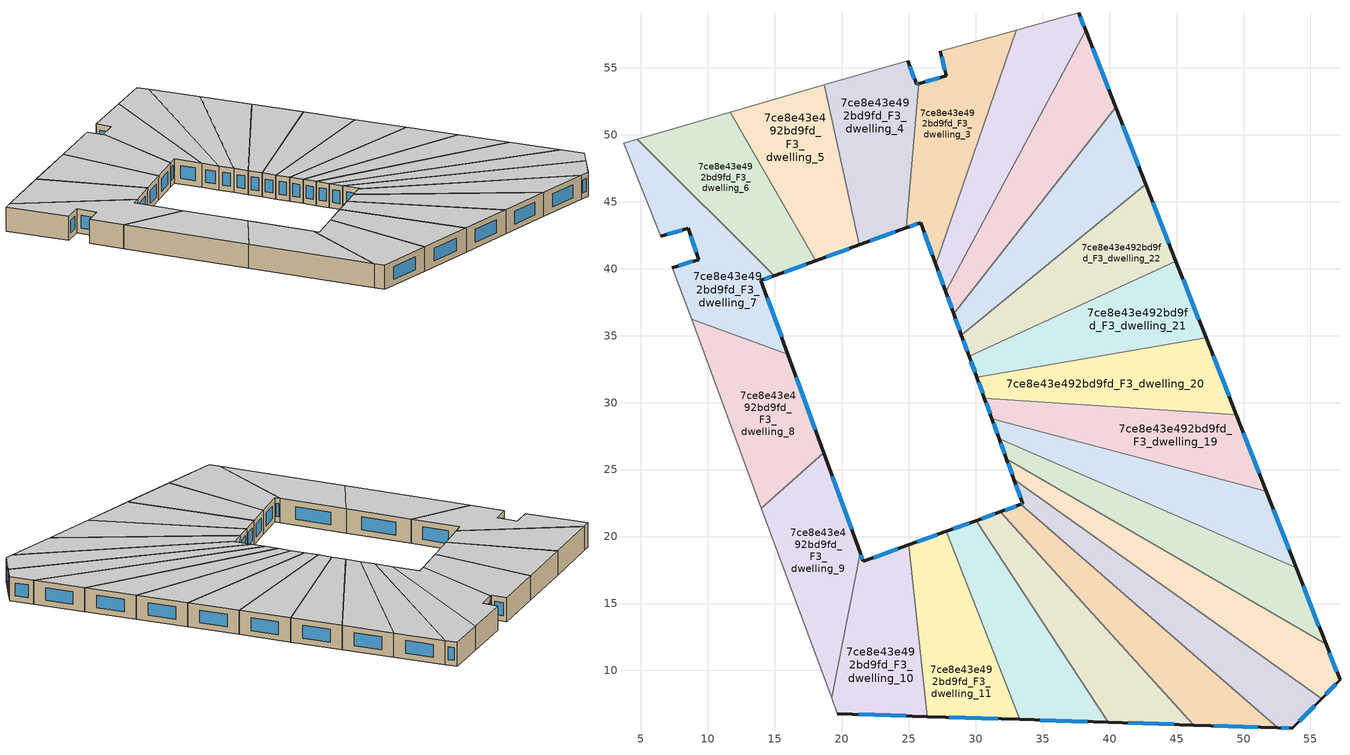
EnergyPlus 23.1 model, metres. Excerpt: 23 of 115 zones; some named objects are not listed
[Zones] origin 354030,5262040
7ce8e43e492bd9fd_F3_dwelling_0
 floor to 7ce8e43e492bd9fd_F2_dwelling_0 (EU_floor_Construction): 40.46,52.05 42.71,46.31 28.94,35.04 28.35,36.65 z9
 wall outside (EU_wall_Construction): 28.35,36.65 28.94,35.04 / 42.71,46.31 40.46,52.05 z9:12
 wall to 7ce8e43e492bd9fd_F3_dwelling_1 (EU_wall_Construction): 40.46,52.05 28.35,36.65 z9:12
 wall to 7ce8e43e492bd9fd_F3_dwelling_22 (EU_wall_Construction): 28.94,35.04 42.71,46.31 z9:12
 window (EU_Window_Construction): 28.49,36.27 28.8,35.42 / 42.18,47.66 40.99,50.7 z9.7:11.3
 ceiling to 7ce8e43e492bd9fd_F4_dwelling_0 (EU_floor_Construction): 42.71,46.31 40.46,52.05 28.35,36.65 28.94,35.04 z12
7ce8e43e492bd9fd_F3_dwelling_1
 floor to 7ce8e43e492bd9fd_F2_dwelling_1 (EU_floor_Construction): 38.21,57.8 40.46,52.05 28.35,36.65 27.76,38.29 z9
 wall outside (EU_wall_Construction): 27.76,38.29 28.35,36.65 / 40.46,52.05 38.21,57.8 z9:12
 wall to 7ce8e43e492bd9fd_F3_dwelling_2 (EU_wall_Construction): 38.21,57.8 27.76,38.29 z9:12
 window (EU_Window_Construction): 27.9,37.9 28.22,37.03 / 39.93,53.4 38.74,56.45 z9.7:11.3
 ceiling to 7ce8e43e492bd9fd_F4_dwelling_1 (EU_floor_Construction): 28.35,36.65 40.46,52.05 38.21,57.8 27.76,38.29 z12
7ce8e43e492bd9fd_F3_dwelling_10
 floor to 7ce8e43e492bd9fd_F2_dwelling_10 (EU_floor_Construction): 24.99,19.37 26.4,6.56 19.68,6.78 19.24,7.95 21.38,18.77 21.6,18.15 z9
 wall outside (EU_wall_Construction): 24.99,19.37 21.6,18.15 21.38,18.77 / 19.68,6.78 26.4,6.56 z9:12
 wall adiabatic (EU_wall_Construction): 19.24,7.95 19.68,6.78 z9:12
 wall to 7ce8e43e492bd9fd_F3_dwelling_9 (EU_wall_Construction): 21.38,18.77 19.24,7.95 z9:12
 wall to 7ce8e43e492bd9fd_F3_dwelling_11 (EU_wall_Construction): 26.4,6.56 24.99,19.37 z9:12
 window (EU_Window_Construction): 21.55,18.29 21.43,18.63 / 24.2,19.08 22.4,18.43 / 21.25,6.72 24.82,6.61 z9.7:11.3
 ceiling to 7ce8e43e492bd9fd_F4_dwelling_10 (EU_floor_Construction): 26.4,6.56 24.99,19.37 21.6,18.15 21.38,18.77 19.24,7.95 19.68,6.78 z12
7ce8e43e492bd9fd_F3_dwelling_11
 floor to 7ce8e43e492bd9fd_F2_dwelling_11 (EU_floor_Construction): 27.8,20.39 33.28,6.34 26.4,6.56 24.99,19.37 z9
 wall outside (EU_wall_Construction): 27.8,20.39 24.99,19.37 / 26.4,6.56 33.28,6.34 z9:12
 wall to 7ce8e43e492bd9fd_F3_dwelling_12 (EU_wall_Construction): 33.28,6.34 27.8,20.39 z9:12
 window (EU_Window_Construction): 27.14,20.15 25.65,19.61 / 28.01,6.51 31.67,6.39 z9.7:11.3
 ceiling to 7ce8e43e492bd9fd_F4_dwelling_11 (EU_floor_Construction): 33.28,6.34 27.8,20.39 24.99,19.37 26.4,6.56 z12
7ce8e43e492bd9fd_F3_dwelling_12
 floor to 7ce8e43e492bd9fd_F2_dwelling_12 (EU_floor_Construction): 30.03,21.19 39.88,6.13 33.28,6.34 27.8,20.39 z9
 wall outside (EU_wall_Construction): 30.03,21.19 27.8,20.39 / 33.28,6.34 39.89,6.13 z9:12
 wall to 7ce8e43e492bd9fd_F3_dwelling_13 (EU_wall_Construction): 39.88,6.13 30.03,21.19 z9:12
 window (EU_Window_Construction): 29.51,21 28.33,20.58 / 34.83,6.29 38.33,6.18 z9.7:11.3
 ceiling to 7ce8e43e492bd9fd_F4_dwelling_12 (EU_floor_Construction): 39.88,6.13 30.03,21.19 27.8,20.39 33.28,6.34 z12
7ce8e43e492bd9fd_F3_dwelling_13
 floor to 7ce8e43e492bd9fd_F2_dwelling_13 (EU_floor_Construction): 31.85,21.85 46.29,5.93 39.88,6.13 30.03,21.19 z9
 wall outside (EU_wall_Construction): 31.85,21.85 30.03,21.19 / 39.89,6.13 46.29,5.93 z9:12
 wall to 7ce8e43e492bd9fd_F3_dwelling_14 (EU_wall_Construction): 46.29,5.93 31.85,21.85 z9:12
 window (EU_Window_Construction): 31.42,21.7 30.46,21.35 / 41.39,6.08 44.78,5.98 z9.7:11.3
 ceiling to 7ce8e43e492bd9fd_F4_dwelling_13 (EU_floor_Construction): 46.29,5.93 31.85,21.85 30.03,21.19 39.88,6.13 z12
7ce8e43e492bd9fd_F3_dwelling_14
 floor to 7ce8e43e492bd9fd_F2_dwelling_14 (EU_floor_Construction): 52.55,5.73 46.29,5.93 31.85,21.85 33.38,22.4 z9
 wall outside (EU_wall_Construction): 33.38,22.4 31.85,21.85 / 46.29,5.93 52.55,5.73 z9:12
 wall to 7ce8e43e492bd9fd_F3_dwelling_15 (EU_wall_Construction): 52.55,5.73 33.38,22.4 z9:12
 window (EU_Window_Construction): 33.02,22.27 32.21,21.98 / 47.76,5.88 51.08,5.78 z9.7:11.3
 ceiling to 7ce8e43e492bd9fd_F4_dwelling_14 (EU_floor_Construction): 52.55,5.73 33.38,22.4 31.85,21.85 46.29,5.93 z12
7ce8e43e492bd9fd_F3_dwelling_15
 floor to 7ce8e43e492bd9fd_F2_dwelling_15 (EU_floor_Construction): 55.82,7.9 53.65,5.69 52.55,5.73 33.38,22.4 33.52,22.45 32.85,24.29 z9
 wall outside (EU_wall_Construction): 32.85,24.29 33.52,22.45 33.38,22.4 / 52.55,5.73 53.65,5.69 55.82,7.9 z9:12
 wall to 7ce8e43e492bd9fd_F3_dwelling_16 (EU_wall_Construction): 55.82,7.9 32.85,24.29 z9:12
 window (EU_Window_Construction): 33.49,22.44 33.42,22.41 / 33.01,23.86 33.36,22.88 / 54.16,6.21 55.31,7.38 / 52.81,5.72 53.39,5.7 z9.7:11.3
 ceiling to 7ce8e43e492bd9fd_F4_dwelling_15 (EU_floor_Construction): 53.65,5.69 55.82,7.9 32.85,24.29 33.52,22.45 33.38,22.4 52.55,5.73 z12
7ce8e43e492bd9fd_F3_dwelling_16
 floor to 7ce8e43e492bd9fd_F2_dwelling_16 (EU_floor_Construction): 56.16,11.97 57.2,9.3 55.82,7.9 32.85,24.29 32.29,25.82 z9
 wall outside (EU_wall_Construction): 32.29,25.82 32.85,24.29 / 55.82,7.9 57.2,9.3 56.16,11.97 z9:12
 wall to 7ce8e43e492bd9fd_F3_dwelling_17 (EU_wall_Construction): 56.16,11.97 32.29,25.82 z9:12
 window (EU_Window_Construction): 32.43,25.46 32.72,24.65 / 56.96,9.92 56.4,11.34 / 56.15,8.23 56.88,8.97 z9.7:11.3
 ceiling to 7ce8e43e492bd9fd_F4_dwelling_16 (EU_floor_Construction): 55.82,7.9 57.2,9.3 56.16,11.97 32.29,25.82 32.85,24.29 z12
7ce8e43e492bd9fd_F3_dwelling_17
 floor to 7ce8e43e492bd9fd_F2_dwelling_17 (EU_floor_Construction): 53.92,17.67 56.16,11.97 32.29,25.82 31.75,27.31 z9
 wall outside (EU_wall_Construction): 31.75,27.31 32.29,25.82 / 56.16,11.97 53.92,17.67 z9:12
 wall to 7ce8e43e492bd9fd_F3_dwelling_18 (EU_wall_Construction): 53.92,17.67 31.75,27.31 z9:12
 window (EU_Window_Construction): 31.88,26.96 32.17,26.17 / 55.63,13.31 54.45,16.33 z9.7:11.3
 ceiling to 7ce8e43e492bd9fd_F4_dwelling_17 (EU_floor_Construction): 56.16,11.97 53.92,17.67 31.75,27.31 32.29,25.82 z12
7ce8e43e492bd9fd_F3_dwelling_18
 floor to 7ce8e43e492bd9fd_F2_dwelling_18 (EU_floor_Construction): 51.68,23.39 53.92,17.67 31.75,27.31 31.21,28.81 z9
 wall outside (EU_wall_Construction): 31.21,28.81 31.75,27.31 / 53.92,17.67 51.68,23.39 z9:12
 wall to 7ce8e43e492bd9fd_F3_dwelling_19 (EU_wall_Construction): 51.68,23.39 31.21,28.81 z9:12
 window (EU_Window_Construction): 31.33,28.46 31.63,27.66 / 53.4,19.02 52.21,22.05 z9.7:11.3
 ceiling to 7ce8e43e492bd9fd_F4_dwelling_18 (EU_floor_Construction): 53.92,17.67 51.68,23.39 31.21,28.81 31.75,27.31 z12
7ce8e43e492bd9fd_F3_dwelling_19
 floor to 7ce8e43e492bd9fd_F2_dwelling_19 (EU_floor_Construction): 49.44,29.11 51.68,23.39 31.21,28.81 30.65,30.34 z9
 wall outside (EU_wall_Construction): 30.65,30.34 31.21,28.81 / 51.68,23.39 49.44,29.11 z9:12
 wall to 7ce8e43e492bd9fd_F3_dwelling_20 (EU_wall_Construction): 49.44,29.11 30.65,30.34 z9:12
 window (EU_Window_Construction): 30.78,29.98 31.08,29.17 / 51.16,24.73 49.97,27.77 z9.7:11.3
 ceiling to 7ce8e43e492bd9fd_F4_dwelling_19 (EU_floor_Construction): 51.68,23.39 49.44,29.11 30.65,30.34 31.21,28.81 z12
7ce8e43e492bd9fd_F3_dwelling_2
 floor to 7ce8e43e492bd9fd_F2_dwelling_2 (EU_floor_Construction): 37.7,59.1 38.21,57.8 27.76,38.29 27.02,40.32 33.03,57.81 z9
 wall outside (EU_wall_Construction): 27.02,40.32 27.76,38.29 / 38.21,57.8 37.7,59.1 z9:12
 wall adiabatic (EU_wall_Construction): 37.7,59.1 33.03,57.81 z9:12
 wall to 7ce8e43e492bd9fd_F3_dwelling_3 (EU_wall_Construction): 33.03,57.81 27.02,40.32 z9:12
 window (EU_Window_Construction): 27.19,39.84 27.59,38.76 / 38.09,58.11 37.82,58.79 z9.7:11.3
 ceiling to 7ce8e43e492bd9fd_F4_dwelling_2 (EU_floor_Construction): 27.76,38.29 38.21,57.8 37.7,59.1 33.03,57.81 27.02,40.32 z12
7ce8e43e492bd9fd_F3_dwelling_20
 floor to 7ce8e43e492bd9fd_F2_dwelling_20 (EU_floor_Construction): 47.2,34.84 49.44,29.11 30.65,30.34 30.09,31.88 z9
 wall outside (EU_wall_Construction): 30.09,31.88 30.65,30.34 / 49.44,29.11 47.2,34.84 z9:12
 wall to 7ce8e43e492bd9fd_F3_dwelling_21 (EU_wall_Construction): 47.2,34.84 30.09,31.88 z9:12
 window (EU_Window_Construction): 30.22,31.52 30.52,30.7 / 48.92,30.46 47.73,33.49 z9.7:11.3
 ceiling to 7ce8e43e492bd9fd_F4_dwelling_20 (EU_floor_Construction): 49.44,29.11 47.2,34.84 30.09,31.88 30.65,30.34 z12
7ce8e43e492bd9fd_F3_dwelling_21
 floor to 7ce8e43e492bd9fd_F2_dwelling_21 (EU_floor_Construction): 44.96,40.57 47.2,34.84 30.09,31.88 29.52,33.45 z9
 wall outside (EU_wall_Construction): 29.52,33.45 30.09,31.88 / 47.2,34.84 44.96,40.57 z9:12
 wall to 7ce8e43e492bd9fd_F3_dwelling_22 (EU_wall_Construction): 44.96,40.57 29.52,33.45 z9:12
 window (EU_Window_Construction): 29.65,33.08 29.96,32.25 / 46.67,36.18 45.48,39.22 z9.7:11.3
 ceiling to 7ce8e43e492bd9fd_F4_dwelling_21 (EU_floor_Construction): 47.2,34.84 44.96,40.57 29.52,33.45 30.09,31.88 z12
7ce8e43e492bd9fd_F3_dwelling_22
 floor to 7ce8e43e492bd9fd_F2_dwelling_22 (EU_floor_Construction): 42.71,46.31 44.96,40.57 29.52,33.45 28.94,35.04 z9
 wall outside (EU_wall_Construction): 28.94,35.04 29.52,33.45 / 44.96,40.57 42.71,46.31 z9:12
 window (EU_Window_Construction): 29.08,34.66 29.38,33.82 / 44.43,41.92 43.24,44.96 z9.7:11.3
 ceiling to 7ce8e43e492bd9fd_F4_dwelling_22 (EU_floor_Construction): 44.96,40.57 42.71,46.31 28.94,35.04 29.52,33.45 z12
7ce8e43e492bd9fd_F3_dwelling_3
 floor to 7ce8e43e492bd9fd_F2_dwelling_3 (EU_floor_Construction): 33.03,57.81 27.02,40.32 25.89,43.43 24.82,43.04 25.76,53.81 27.81,54.4 27.35,56.25 z9
 wall outside (EU_wall_Construction): 24.82,43.04 25.89,43.43 27.02,40.32 / 27.35,56.25 27.81,54.4 25.76,53.81 z9:12
 wall adiabatic (EU_wall_Construction): 33.03,57.81 27.35,56.25 z9:12
 wall to 7ce8e43e492bd9fd_F3_dwelling_4 (EU_wall_Construction): 25.76,53.81 24.82,43.04 z9:12
 window (EU_Window_Construction): 26.15,42.7 26.76,41.05 / 25.07,43.13 25.64,43.34 / 27.33,54.26 26.24,53.95 / 27.46,55.81 27.7,54.83 z9.7:11.3
 ceiling to 7ce8e43e492bd9fd_F4_dwelling_3 (EU_floor_Construction): 27.02,40.32 33.03,57.81 27.35,56.25 27.81,54.4 25.76,53.81 24.82,43.04 25.89,43.43 z12
7ce8e43e492bd9fd_F3_dwelling_4
 floor to 7ce8e43e492bd9fd_F2_dwelling_4 (EU_floor_Construction): 24.92,55.54 25.59,53.76 25.76,53.81 24.82,43.04 21.33,41.78 18.7,53.73 z9
 wall outside (EU_wall_Construction): 25.76,53.81 25.59,53.76 24.92,55.54 / 21.33,41.78 24.82,43.04 z9:12
 wall adiabatic (EU_wall_Construction): 24.92,55.54 18.7,53.73 z9:12
 wall to 7ce8e43e492bd9fd_F3_dwelling_5 (EU_wall_Construction): 18.7,53.73 21.33,41.78 z9:12
 window (EU_Window_Construction): 25.72,53.8 25.63,53.78 / 22.15,42.07 24,42.74 / 25.43,54.18 25.08,55.12 z9.7:11.3
 ceiling to 7ce8e43e492bd9fd_F4_dwelling_4 (EU_floor_Construction): 24.82,43.04 25.76,53.81 25.59,53.76 24.92,55.54 18.7,53.73 21.33,41.78 z12
7ce8e43e492bd9fd_F3_dwelling_5
 floor to 7ce8e43e492bd9fd_F2_dwelling_5 (EU_floor_Construction): 18.7,53.73 21.33,41.78 18.07,40.6 11.67,51.69 z9
 wall outside (EU_wall_Construction): 18.07,40.6 21.33,41.78 z9:12
 wall adiabatic (EU_wall_Construction): 18.7,53.73 11.67,51.69 z9:12
 wall to 7ce8e43e492bd9fd_F3_dwelling_6 (EU_wall_Construction): 11.67,51.69 18.07,40.6 z9:12
 window (EU_Window_Construction): 18.84,40.88 20.56,41.5 z9.7:11.3
 ceiling to 7ce8e43e492bd9fd_F4_dwelling_5 (EU_floor_Construction): 21.33,41.78 18.7,53.73 11.67,51.69 18.07,40.6 z12
7ce8e43e492bd9fd_F3_dwelling_6
 floor to 7ce8e43e492bd9fd_F2_dwelling_6 (EU_floor_Construction): 11.67,51.69 18.07,40.6 14.98,39.48 4.72,49.67 z9
 wall outside (EU_wall_Construction): 14.98,39.48 18.07,40.6 z9:12
 wall adiabatic (EU_wall_Construction): 11.67,51.69 4.72,49.67 z9:12
 wall to 7ce8e43e492bd9fd_F3_dwelling_7 (EU_wall_Construction): 4.72,49.67 14.98,39.48 z9:12
 window (EU_Window_Construction): 15.71,39.75 17.35,40.34 z9.7:11.3
 ceiling to 7ce8e43e492bd9fd_F4_dwelling_6 (EU_floor_Construction): 18.07,40.6 11.67,51.69 4.72,49.67 14.98,39.48 z12
7ce8e43e492bd9fd_F3_dwelling_7
 floor to 7ce8e43e492bd9fd_F2_dwelling_7 (EU_floor_Construction): 8.56,43.01 6.5,42.43 3.71,49.37 4.72,49.67 14.98,39.48 13.97,39.12 15.98,33.61 8.79,36.21 7.36,40.08 9.31,40.68 z9
 wall outside (EU_wall_Construction): 15.98,33.61 13.97,39.12 14.98,39.48 / 6.5,42.43 8.56,43.01 9.31,40.68 7.36,40.08 z9:12
 wall adiabatic (EU_wall_Construction): 4.72,49.67 3.71,49.37 6.5,42.43 / 7.36,40.08 8.79,36.21 z9:12
 wall to 7ce8e43e492bd9fd_F3_dwelling_8 (EU_wall_Construction): 8.79,36.21 15.98,33.61 z9:12
 window (EU_Window_Construction): 14.21,39.21 14.74,39.4 / 15.51,34.9 14.44,37.82 / 8.85,40.54 7.82,40.22 / 8.74,42.47 9.13,41.23 / 6.98,42.57 8.08,42.88 z9.7:11.3
 ceiling to 7ce8e43e492bd9fd_F4_dwelling_7 (EU_floor_Construction): 15.98,33.61 13.97,39.12 14.98,39.48 4.72,49.67 3.71,49.37 6.5,42.43 8.56,43.01 9.31,40.68 7.36,40.08 8.79,36.21 z12
7ce8e43e492bd9fd_F3_dwelling_8
 floor to 7ce8e43e492bd9fd_F2_dwelling_8 (EU_floor_Construction): 15.98,33.61 18.65,26.25 14,22.12 8.79,36.21 z9
 wall outside (EU_wall_Construction): 18.65,26.25 15.98,33.61 z9:12
 wall adiabatic (EU_wall_Construction): 8.79,36.21 14.01,22.12 z9:12
 wall to 7ce8e43e492bd9fd_F3_dwelling_9 (EU_wall_Construction): 14,22.11 18.65,26.25 z9:12
 window (EU_Window_Construction): 18.03,27.98 16.61,31.88 z9.7:11.3
 ceiling to 7ce8e43e492bd9fd_F4_dwelling_8 (EU_floor_Construction): 18.65,26.25 15.98,33.61 8.79,36.21 14,22.12 z12
7ce8e43e492bd9fd_F3_dwelling_9
 floor to 7ce8e43e492bd9fd_F2_dwelling_9 (EU_floor_Construction): 18.65,26.25 21.38,18.77 19.24,7.95 14,22.12 z9
 wall outside (EU_wall_Construction): 21.38,18.77 18.65,26.25 z9:12
 wall adiabatic (EU_wall_Construction): 14.01,22.12 19.24,7.95 z9:12
 window (EU_Window_Construction): 20.74,20.53 19.29,24.5 z9.7:11.3
 ceiling to 7ce8e43e492bd9fd_F4_dwelling_9 (EU_floor_Construction): 19.24,7.95 21.38,18.77 18.65,26.25 14,22.12 z12
[Building]
EU S2 Campaign: North Axis=0; Terrain=City; Solar Distribution=FullExterior
[Site:Location]
Budapest.Ferenc.Liszt.Intl.AP: Latitude=47.437; Longitude=19.256; Time Zone=1; Elevation=185
[SizingPeriod:WeatherFileDays]
AnnualSizingPeriod: Begin Month=1; Begin Day of Month=1; End Month=12; End Day of Month=31; Day of Week for Start Day=Monday; Use Weather File Daylight Saving Period=No; Use Weather File Rain and Snow Indicators=No
[MATERIAL]
EU_InternalMass_Material: Roughness=MediumRough; Thickness=0.1; Conductivity=1; Density=1800; Specific Heat=900; Thermal Absorptance=0.9; Solar Absorptance=0.7; Visible Absorptance=0.7
[MATERIAL:NOMASS] Roughness=MediumRough; Thermal Absorptance=0.9; Solar Absorptance=0.7; Visible Absorptance=0.7
Name | Thermal Resistance
EU_wall_NoMass | 0.832559
EU_floor_NoMass | 0.872794
[WINDOWMATERIAL:SIMPLEGLAZINGSYSTEM]
EU_Window_SimpleGlazing: UFactor=2.79869; Solar Heat Gain Coefficient=0.75; Visible Transmittance=0.75
[CONSTRUCTION]
EU_wall_Construction: EU_wall_NoMass
EU_floor_Construction: EU_floor_NoMass
EU_Window_Construction: EU_Window_SimpleGlazing
EU_InternalMass_Construction: EU_InternalMass_Material
[ZONE] Type=1; Multiplier=1; Ceiling Height=autocalculate; Floor Area=autocalculate; Part of Total Floor Area=Yes
Name | Volume
7ce8e43e492bd9fd_F3_dwelling_0 | 199.438
7ce8e43e492bd9fd_F3_dwelling_1 | 199.461
7ce8e43e492bd9fd_F3_dwelling_10 | 199.458
7ce8e43e492bd9fd_F3_dwelling_11 | 199.457
7ce8e43e492bd9fd_F3_dwelling_12 | 199.46
7ce8e43e492bd9fd_F3_dwelling_13 | 199.405
7ce8e43e492bd9fd_F3_dwelling_14 | 199.487
7ce8e43e492bd9fd_F3_dwelling_15; 7ce8e43e492bd9fd_F3_dwelling_4 | 199.433
7ce8e43e492bd9fd_F3_dwelling_16; 7ce8e43e492bd9fd_F3_dwelling_17; 7ce8e43e492bd9fd_F3_dwelling_5 | 199.459
7ce8e43e492bd9fd_F3_dwelling_18 | 199.456
7ce8e43e492bd9fd_F3_dwelling_19 | 199.444
7ce8e43e492bd9fd_F3_dwelling_2 | 199.447
7ce8e43e492bd9fd_F3_dwelling_20 | 199.45
7ce8e43e492bd9fd_F3_dwelling_21 | 199.391
7ce8e43e492bd9fd_F3_dwelling_22 | 199.478
7ce8e43e492bd9fd_F3_dwelling_3 | 199.453
7ce8e43e492bd9fd_F3_dwelling_6 | 199.452
7ce8e43e492bd9fd_F3_dwelling_7 | 199.441
7ce8e43e492bd9fd_F3_dwelling_8 | 199.443
7ce8e43e492bd9fd_F3_dwelling_9 | 199.435
[INTERNALMASS] Construction=EU_InternalMass_Construction
Name | Zone or ZoneList | Surface Area
7ce8e43e492bd9fd_F3_dwelling_0_EU_InternalMass | 7ce8e43e492bd9fd_F3_dwelling_0 | 66.4791
7ce8e43e492bd9fd_F3_dwelling_1_EU_InternalMass | 7ce8e43e492bd9fd_F3_dwelling_1 | 66.487
7ce8e43e492bd9fd_F3_dwelling_2_EU_InternalMass | 7ce8e43e492bd9fd_F3_dwelling_2 | 66.4824
7ce8e43e492bd9fd_F3_dwelling_3_EU_InternalMass | 7ce8e43e492bd9fd_F3_dwelling_3 | 66.4845
7ce8e43e492bd9fd_F3_dwelling_4_EU_InternalMass | 7ce8e43e492bd9fd_F3_dwelling_4 | 66.4774
7ce8e43e492bd9fd_F3_dwelling_5_EU_InternalMass | 7ce8e43e492bd9fd_F3_dwelling_5 | 66.4865
7ce8e43e492bd9fd_F3_dwelling_6_EU_InternalMass | 7ce8e43e492bd9fd_F3_dwelling_6 | 66.484
7ce8e43e492bd9fd_F3_dwelling_7_EU_InternalMass | 7ce8e43e492bd9fd_F3_dwelling_7 | 66.4805
7ce8e43e492bd9fd_F3_dwelling_8_EU_InternalMass | 7ce8e43e492bd9fd_F3_dwelling_8 | 66.481
7ce8e43e492bd9fd_F3_dwelling_9_EU_InternalMass | 7ce8e43e492bd9fd_F3_dwelling_9 | 66.4783
7ce8e43e492bd9fd_F3_dwelling_10_EU_InternalMass | 7ce8e43e492bd9fd_F3_dwelling_10 | 66.486
7ce8e43e492bd9fd_F3_dwelling_11_EU_InternalMass | 7ce8e43e492bd9fd_F3_dwelling_11 | 66.4856
7ce8e43e492bd9fd_F3_dwelling_12_EU_InternalMass | 7ce8e43e492bd9fd_F3_dwelling_12 | 66.4866
7ce8e43e492bd9fd_F3_dwelling_13_EU_InternalMass | 7ce8e43e492bd9fd_F3_dwelling_13 | 66.4682
7ce8e43e492bd9fd_F3_dwelling_14_EU_InternalMass | 7ce8e43e492bd9fd_F3_dwelling_14 | 66.4955
7ce8e43e492bd9fd_F3_dwelling_15_EU_InternalMass | 7ce8e43e492bd9fd_F3_dwelling_15 | 66.4776
7ce8e43e492bd9fd_F3_dwelling_16_EU_InternalMass | 7ce8e43e492bd9fd_F3_dwelling_16 | 66.4862
7ce8e43e492bd9fd_F3_dwelling_17_EU_InternalMass | 7ce8e43e492bd9fd_F3_dwelling_17 | 66.4865
7ce8e43e492bd9fd_F3_dwelling_18_EU_InternalMass | 7ce8e43e492bd9fd_F3_dwelling_18 | 66.4854
7ce8e43e492bd9fd_F3_dwelling_19_EU_InternalMass | 7ce8e43e492bd9fd_F3_dwelling_19 | 66.4812
7ce8e43e492bd9fd_F3_dwelling_20_EU_InternalMass | 7ce8e43e492bd9fd_F3_dwelling_20 | 66.4834
7ce8e43e492bd9fd_F3_dwelling_21_EU_InternalMass | 7ce8e43e492bd9fd_F3_dwelling_21 | 66.4635
7ce8e43e492bd9fd_F3_dwelling_22_EU_InternalMass | 7ce8e43e492bd9fd_F3_dwelling_22 | 66.4928
[OTHEREQUIPMENT] Fuel Type=Electricity; Design Level Calculation Method=Watts/Area; Power per Zone Floor Area=1; Fraction Latent=0; Fraction Radiant=0; Fraction Lost=0; Carbon Dioxide Generation Rate=0; EndUse Subcategory=EU_Step8_InternalGains
Name | Zone or ZoneList or Space or SpaceList | Schedule
EU_Step8_InternalGain_7ce8e43e492bd9fd_F3_dwelling_0_f000 | 7ce8e43e492bd9fd_F3_dwelling_0 | EU_Step8_GainSchedule_7ce8e43e492bd9fd_F3_dwelling_0_f000
EU_Step8_InternalGain_7ce8e43e492bd9fd_F3_dwelling_1_f000 | 7ce8e43e492bd9fd_F3_dwelling_1 | EU_Step8_GainSchedule_7ce8e43e492bd9fd_F3_dwelling_1_f000
EU_Step8_InternalGain_7ce8e43e492bd9fd_F3_dwelling_2_f000 | 7ce8e43e492bd9fd_F3_dwelling_2 | EU_Step8_GainSchedule_7ce8e43e492bd9fd_F3_dwelling_2_f000
EU_Step8_InternalGain_7ce8e43e492bd9fd_F3_dwelling_3_f000 | 7ce8e43e492bd9fd_F3_dwelling_3 | EU_Step8_GainSchedule_7ce8e43e492bd9fd_F3_dwelling_3_f000
EU_Step8_InternalGain_7ce8e43e492bd9fd_F3_dwelling_4_f000 | 7ce8e43e492bd9fd_F3_dwelling_4 | EU_Step8_GainSchedule_7ce8e43e492bd9fd_F3_dwelling_4_f000
EU_Step8_InternalGain_7ce8e43e492bd9fd_F3_dwelling_5_f000 | 7ce8e43e492bd9fd_F3_dwelling_5 | EU_Step8_GainSchedule_7ce8e43e492bd9fd_F3_dwelling_5_f000
EU_Step8_InternalGain_7ce8e43e492bd9fd_F3_dwelling_6_f000 | 7ce8e43e492bd9fd_F3_dwelling_6 | EU_Step8_GainSchedule_7ce8e43e492bd9fd_F3_dwelling_6_f000
EU_Step8_InternalGain_7ce8e43e492bd9fd_F3_dwelling_7_f000 | 7ce8e43e492bd9fd_F3_dwelling_7 | EU_Step8_GainSchedule_7ce8e43e492bd9fd_F3_dwelling_7_f000
EU_Step8_InternalGain_7ce8e43e492bd9fd_F3_dwelling_8_f000 | 7ce8e43e492bd9fd_F3_dwelling_8 | EU_Step8_GainSchedule_7ce8e43e492bd9fd_F3_dwelling_8_f000
EU_Step8_InternalGain_7ce8e43e492bd9fd_F3_dwelling_9_f000 | 7ce8e43e492bd9fd_F3_dwelling_9 | EU_Step8_GainSchedule_7ce8e43e492bd9fd_F3_dwelling_9_f000
EU_Step8_InternalGain_7ce8e43e492bd9fd_F3_dwelling_10_f000 | 7ce8e43e492bd9fd_F3_dwelling_10 | EU_Step8_GainSchedule_7ce8e43e492bd9fd_F3_dwelling_10_f000
EU_Step8_InternalGain_7ce8e43e492bd9fd_F3_dwelling_11_f000 | 7ce8e43e492bd9fd_F3_dwelling_11 | EU_Step8_GainSchedule_7ce8e43e492bd9fd_F3_dwelling_11_f000
EU_Step8_InternalGain_7ce8e43e492bd9fd_F3_dwelling_12_f000 | 7ce8e43e492bd9fd_F3_dwelling_12 | EU_Step8_GainSchedule_7ce8e43e492bd9fd_F3_dwelling_12_f000
EU_Step8_InternalGain_7ce8e43e492bd9fd_F3_dwelling_13_f000 | 7ce8e43e492bd9fd_F3_dwelling_13 | EU_Step8_GainSchedule_7ce8e43e492bd9fd_F3_dwelling_13_f000
EU_Step8_InternalGain_7ce8e43e492bd9fd_F3_dwelling_14_f000 | 7ce8e43e492bd9fd_F3_dwelling_14 | EU_Step8_GainSchedule_7ce8e43e492bd9fd_F3_dwelling_14_f000
EU_Step8_InternalGain_7ce8e43e492bd9fd_F3_dwelling_15_f000 | 7ce8e43e492bd9fd_F3_dwelling_15 | EU_Step8_GainSchedule_7ce8e43e492bd9fd_F3_dwelling_15_f000
EU_Step8_InternalGain_7ce8e43e492bd9fd_F3_dwelling_16_f000 | 7ce8e43e492bd9fd_F3_dwelling_16 | EU_Step8_GainSchedule_7ce8e43e492bd9fd_F3_dwelling_16_f000
EU_Step8_InternalGain_7ce8e43e492bd9fd_F3_dwelling_17_f000 | 7ce8e43e492bd9fd_F3_dwelling_17 | EU_Step8_GainSchedule_7ce8e43e492bd9fd_F3_dwelling_17_f000
EU_Step8_InternalGain_7ce8e43e492bd9fd_F3_dwelling_18_f000 | 7ce8e43e492bd9fd_F3_dwelling_18 | EU_Step8_GainSchedule_7ce8e43e492bd9fd_F3_dwelling_18_f000
EU_Step8_InternalGain_7ce8e43e492bd9fd_F3_dwelling_19_f000 | 7ce8e43e492bd9fd_F3_dwelling_19 | EU_Step8_GainSchedule_7ce8e43e492bd9fd_F3_dwelling_19_f000
EU_Step8_InternalGain_7ce8e43e492bd9fd_F3_dwelling_20_f000 | 7ce8e43e492bd9fd_F3_dwelling_20 | EU_Step8_GainSchedule_7ce8e43e492bd9fd_F3_dwelling_20_f000
EU_Step8_InternalGain_7ce8e43e492bd9fd_F3_dwelling_21_f000 | 7ce8e43e492bd9fd_F3_dwelling_21 | EU_Step8_GainSchedule_7ce8e43e492bd9fd_F3_dwelling_21_f000
EU_Step8_InternalGain_7ce8e43e492bd9fd_F3_dwelling_22_f000 | 7ce8e43e492bd9fd_F3_dwelling_22 | EU_Step8_GainSchedule_7ce8e43e492bd9fd_F3_dwelling_22_f000
[ZONEVENTILATION:DESIGNFLOWRATE] Schedule=EU_AlwaysOn; Design Flow Rate Calculation Method=AirChanges/Hour; Air Changes per Hour=0.475469; Ventilation Type=Natural; Fan Pressure Rise=0; Fan Total Efficiency=1; Constant Term Coefficient=1; Temperature Term Coefficient=0; Velocity Term Coefficient=0; Velocity Squared Term Coefficient=0; Minimum Indoor Temperature=-100; Maximum Indoor Temperature=100; Delta Temperature=-100; Minimum Outdoor Temperature=-100; Maximum Outdoor Temperature=100; Maximum Wind Speed=40
Name | Zone or ZoneList or Space or SpaceList
EU_ConstantAir_7ce8e43e492bd9fd_F3_dwelling_0 | 7ce8e43e492bd9fd_F3_dwelling_0
EU_ConstantAir_7ce8e43e492bd9fd_F3_dwelling_1 | 7ce8e43e492bd9fd_F3_dwelling_1
EU_ConstantAir_7ce8e43e492bd9fd_F3_dwelling_2 | 7ce8e43e492bd9fd_F3_dwelling_2
EU_ConstantAir_7ce8e43e492bd9fd_F3_dwelling_3 | 7ce8e43e492bd9fd_F3_dwelling_3
EU_ConstantAir_7ce8e43e492bd9fd_F3_dwelling_4 | 7ce8e43e492bd9fd_F3_dwelling_4
EU_ConstantAir_7ce8e43e492bd9fd_F3_dwelling_5 | 7ce8e43e492bd9fd_F3_dwelling_5
EU_ConstantAir_7ce8e43e492bd9fd_F3_dwelling_6 | 7ce8e43e492bd9fd_F3_dwelling_6
EU_ConstantAir_7ce8e43e492bd9fd_F3_dwelling_7 | 7ce8e43e492bd9fd_F3_dwelling_7
EU_ConstantAir_7ce8e43e492bd9fd_F3_dwelling_8 | 7ce8e43e492bd9fd_F3_dwelling_8
EU_ConstantAir_7ce8e43e492bd9fd_F3_dwelling_9 | 7ce8e43e492bd9fd_F3_dwelling_9
EU_ConstantAir_7ce8e43e492bd9fd_F3_dwelling_10 | 7ce8e43e492bd9fd_F3_dwelling_10
EU_ConstantAir_7ce8e43e492bd9fd_F3_dwelling_11 | 7ce8e43e492bd9fd_F3_dwelling_11
EU_ConstantAir_7ce8e43e492bd9fd_F3_dwelling_12 | 7ce8e43e492bd9fd_F3_dwelling_12
EU_ConstantAir_7ce8e43e492bd9fd_F3_dwelling_13 | 7ce8e43e492bd9fd_F3_dwelling_13
EU_ConstantAir_7ce8e43e492bd9fd_F3_dwelling_14 | 7ce8e43e492bd9fd_F3_dwelling_14
EU_ConstantAir_7ce8e43e492bd9fd_F3_dwelling_15 | 7ce8e43e492bd9fd_F3_dwelling_15
EU_ConstantAir_7ce8e43e492bd9fd_F3_dwelling_16 | 7ce8e43e492bd9fd_F3_dwelling_16
EU_ConstantAir_7ce8e43e492bd9fd_F3_dwelling_17 | 7ce8e43e492bd9fd_F3_dwelling_17
EU_ConstantAir_7ce8e43e492bd9fd_F3_dwelling_18 | 7ce8e43e492bd9fd_F3_dwelling_18
EU_ConstantAir_7ce8e43e492bd9fd_F3_dwelling_19 | 7ce8e43e492bd9fd_F3_dwelling_19
EU_ConstantAir_7ce8e43e492bd9fd_F3_dwelling_20 | 7ce8e43e492bd9fd_F3_dwelling_20
EU_ConstantAir_7ce8e43e492bd9fd_F3_dwelling_21 | 7ce8e43e492bd9fd_F3_dwelling_21
EU_ConstantAir_7ce8e43e492bd9fd_F3_dwelling_22 | 7ce8e43e492bd9fd_F3_dwelling_22
[HVACTEMPLATE:ZONE:IDEALLOADSAIRSYSTEM] System Availability Schedule=EU_AlwaysOn; Maximum Heating Supply Air Temperature=50; Minimum Cooling Supply Air Temperature=13; Maximum Heating Supply Air Humidity Ratio=0.0156; Minimum Cooling Supply Air Humidity Ratio=0.0077; Heating Limit=NoLimit; Cooling Limit=NoLimit; Heating Availability Schedule=EU_AlwaysOn; Cooling Availability Schedule=EU_CoolingOff; Dehumidification Control Type=ConstantSensibleHeatRatio; Cooling Sensible Heat Ratio=0.7; Dehumidification Setpoint=60; Humidification Control Type=None; Humidification Setpoint=30; Outdoor Air Method=None; Outdoor Air Flow Rate per Person=0.00944; Outdoor Air Flow Rate per Zone Floor Area=0; Outdoor Air Flow Rate per Zone=0; Demand Controlled Ventilation Type=None; Outdoor Air Economizer Type=NoEconomizer; Heat Recovery Type=None; Sensible Heat Recovery Effectiveness=0.7; Latent Heat Recovery Effectiveness=0.65
Name | Template Thermostat
7ce8e43e492bd9fd_F3_dwelling_0 | EU_HeatOnly_7ce8e43e492bd9fd_F3_dwelling_0
7ce8e43e492bd9fd_F3_dwelling_1 | EU_HeatOnly_7ce8e43e492bd9fd_F3_dwelling_1
7ce8e43e492bd9fd_F3_dwelling_2 | EU_HeatOnly_7ce8e43e492bd9fd_F3_dwelling_2
7ce8e43e492bd9fd_F3_dwelling_3 | EU_HeatOnly_7ce8e43e492bd9fd_F3_dwelling_3
7ce8e43e492bd9fd_F3_dwelling_4 | EU_HeatOnly_7ce8e43e492bd9fd_F3_dwelling_4
7ce8e43e492bd9fd_F3_dwelling_5 | EU_HeatOnly_7ce8e43e492bd9fd_F3_dwelling_5
7ce8e43e492bd9fd_F3_dwelling_6 | EU_HeatOnly_7ce8e43e492bd9fd_F3_dwelling_6
7ce8e43e492bd9fd_F3_dwelling_7 | EU_HeatOnly_7ce8e43e492bd9fd_F3_dwelling_7
7ce8e43e492bd9fd_F3_dwelling_8 | EU_HeatOnly_7ce8e43e492bd9fd_F3_dwelling_8
7ce8e43e492bd9fd_F3_dwelling_9 | EU_HeatOnly_7ce8e43e492bd9fd_F3_dwelling_9
7ce8e43e492bd9fd_F3_dwelling_10 | EU_HeatOnly_7ce8e43e492bd9fd_F3_dwelling_10
7ce8e43e492bd9fd_F3_dwelling_11 | EU_HeatOnly_7ce8e43e492bd9fd_F3_dwelling_11
7ce8e43e492bd9fd_F3_dwelling_12 | EU_HeatOnly_7ce8e43e492bd9fd_F3_dwelling_12
7ce8e43e492bd9fd_F3_dwelling_13 | EU_HeatOnly_7ce8e43e492bd9fd_F3_dwelling_13
7ce8e43e492bd9fd_F3_dwelling_14 | EU_HeatOnly_7ce8e43e492bd9fd_F3_dwelling_14
7ce8e43e492bd9fd_F3_dwelling_15 | EU_HeatOnly_7ce8e43e492bd9fd_F3_dwelling_15
7ce8e43e492bd9fd_F3_dwelling_16 | EU_HeatOnly_7ce8e43e492bd9fd_F3_dwelling_16
7ce8e43e492bd9fd_F3_dwelling_17 | EU_HeatOnly_7ce8e43e492bd9fd_F3_dwelling_17
7ce8e43e492bd9fd_F3_dwelling_18 | EU_HeatOnly_7ce8e43e492bd9fd_F3_dwelling_18
7ce8e43e492bd9fd_F3_dwelling_19 | EU_HeatOnly_7ce8e43e492bd9fd_F3_dwelling_19
7ce8e43e492bd9fd_F3_dwelling_20 | EU_HeatOnly_7ce8e43e492bd9fd_F3_dwelling_20
7ce8e43e492bd9fd_F3_dwelling_21 | EU_HeatOnly_7ce8e43e492bd9fd_F3_dwelling_21
7ce8e43e492bd9fd_F3_dwelling_22 | EU_HeatOnly_7ce8e43e492bd9fd_F3_dwelling_22
[SIZING:ZONE] Zone Cooling Design Supply Air Temperature Input Method=SupplyAirTemperature; Zone Cooling Design Supply Air Temperature=13; Zone Heating Design Supply Air Temperature Input Method=SupplyAirTemperature; Zone Heating Design Supply Air Temperature=50; Zone Cooling Design Supply Air Humidity Ratio=0.008; Zone Heating Design Supply Air Humidity Ratio=0.008; Cooling Design Air Flow Method=DesignDay; Cooling Design Air Flow Rate=0; Cooling Minimum Air Flow per Zone Floor Area=0.000762; Cooling Minimum Air Flow=0; Cooling Minimum Air Flow Fraction=0.2; Heating Design Air Flow Method=DesignDay; Heating Design Air Flow Rate=0; Heating Maximum Air Flow per Zone Floor Area=0.002032; Heating Maximum Air Flow=0.141576; Heating Maximum Air Flow Fraction=0.3; Account for Dedicated Outdoor Air System=No; Dedicated Outdoor Air System Control Strategy=NeutralSupplyAir; Dedicated Outdoor Air Low Setpoint Temperature for Design=autosize; Dedicated Outdoor Air High Setpoint Temperature for Design=autosize; Zone Load Sizing Method=Sensible Load Only No Latent Load; Zone Latent Cooling Design Supply Air Humidity Ratio Input Method=HumidityRatioDifference; Zone Cooling Design Supply Air Humidity Ratio Difference=0.005; Zone Latent Heating Design Supply Air Humidity Ratio Input Method=HumidityRatioDifference; Zone Humidification Design Supply Air Humidity Ratio Difference=0.005
7ce8e43e492bd9fd_F3_dwelling_0; 7ce8e43e492bd9fd_F3_dwelling_1; 7ce8e43e492bd9fd_F3_dwelling_2; 7ce8e43e492bd9fd_F3_dwelling_3; 7ce8e43e492bd9fd_F3_dwelling_4; 7ce8e43e492bd9fd_F3_dwelling_5; 7ce8e43e492bd9fd_F3_dwelling_6; 7ce8e43e492bd9fd_F3_dwelling_7; 7ce8e43e492bd9fd_F3_dwelling_8; 7ce8e43e492bd9fd_F3_dwelling_9; 7ce8e43e492bd9fd_F3_dwelling_10; 7ce8e43e492bd9fd_F3_dwelling_11; 7ce8e43e492bd9fd_F3_dwelling_12; 7ce8e43e492bd9fd_F3_dwelling_13; 7ce8e43e492bd9fd_F3_dwelling_14; 7ce8e43e492bd9fd_F3_dwelling_15; 7ce8e43e492bd9fd_F3_dwelling_16; 7ce8e43e492bd9fd_F3_dwelling_17; 7ce8e43e492bd9fd_F3_dwelling_18; 7ce8e43e492bd9fd_F3_dwelling_19; 7ce8e43e492bd9fd_F3_dwelling_20; 7ce8e43e492bd9fd_F3_dwelling_21; 7ce8e43e492bd9fd_F3_dwelling_22
[SCHEDULE:CONSTANT]
Name | Hourly Value
EU_AlwaysOn | 1
EU_CoolingOff | 0
[SCHEDULE:FILE] Column Number=1; Rows to Skip at Top=0; Number of Hours of Data=8760; Column Separator=Comma; Interpolate to Timestep=No; Minutes per Item=60; Adjust Schedule for Daylight Savings=Yes
Name | File
EU_Step8_GainSchedule_7ce8e43e492bd9fd_F3_dwelling_0_f000 | ../../schedules/7ce8e43e492bd9fd/7ce8e43e492bd9fd_F3_dwelling_0_f000_gain.csv
EU_Step8_GainSchedule_7ce8e43e492bd9fd_F3_dwelling_1_f000 | ../../schedules/7ce8e43e492bd9fd/7ce8e43e492bd9fd_F3_dwelling_1_f000_gain.csv
EU_Step8_GainSchedule_7ce8e43e492bd9fd_F3_dwelling_2_f000 | ../../schedules/7ce8e43e492bd9fd/7ce8e43e492bd9fd_F3_dwelling_2_f000_gain.csv
EU_Step8_GainSchedule_7ce8e43e492bd9fd_F3_dwelling_3_f000 | ../../schedules/7ce8e43e492bd9fd/7ce8e43e492bd9fd_F3_dwelling_3_f000_gain.csv
EU_Step8_GainSchedule_7ce8e43e492bd9fd_F3_dwelling_4_f000 | ../../schedules/7ce8e43e492bd9fd/7ce8e43e492bd9fd_F3_dwelling_4_f000_gain.csv
EU_Step8_GainSchedule_7ce8e43e492bd9fd_F3_dwelling_5_f000 | ../../schedules/7ce8e43e492bd9fd/7ce8e43e492bd9fd_F3_dwelling_5_f000_gain.csv
EU_Step8_GainSchedule_7ce8e43e492bd9fd_F3_dwelling_6_f000 | ../../schedules/7ce8e43e492bd9fd/7ce8e43e492bd9fd_F3_dwelling_6_f000_gain.csv
EU_Step8_GainSchedule_7ce8e43e492bd9fd_F3_dwelling_7_f000 | ../../schedules/7ce8e43e492bd9fd/7ce8e43e492bd9fd_F3_dwelling_7_f000_gain.csv
EU_Step8_GainSchedule_7ce8e43e492bd9fd_F3_dwelling_8_f000 | ../../schedules/7ce8e43e492bd9fd/7ce8e43e492bd9fd_F3_dwelling_8_f000_gain.csv
EU_Step8_GainSchedule_7ce8e43e492bd9fd_F3_dwelling_9_f000 | ../../schedules/7ce8e43e492bd9fd/7ce8e43e492bd9fd_F3_dwelling_9_f000_gain.csv
EU_Step8_GainSchedule_7ce8e43e492bd9fd_F3_dwelling_10_f000 | ../../schedules/7ce8e43e492bd9fd/7ce8e43e492bd9fd_F3_dwelling_10_f000_gain.csv
EU_Step8_GainSchedule_7ce8e43e492bd9fd_F3_dwelling_11_f000 | ../../schedules/7ce8e43e492bd9fd/7ce8e43e492bd9fd_F3_dwelling_11_f000_gain.csv
EU_Step8_GainSchedule_7ce8e43e492bd9fd_F3_dwelling_12_f000 | ../../schedules/7ce8e43e492bd9fd/7ce8e43e492bd9fd_F3_dwelling_12_f000_gain.csv
EU_Step8_GainSchedule_7ce8e43e492bd9fd_F3_dwelling_13_f000 | ../../schedules/7ce8e43e492bd9fd/7ce8e43e492bd9fd_F3_dwelling_13_f000_gain.csv
EU_Step8_GainSchedule_7ce8e43e492bd9fd_F3_dwelling_14_f000 | ../../schedules/7ce8e43e492bd9fd/7ce8e43e492bd9fd_F3_dwelling_14_f000_gain.csv
EU_Step8_GainSchedule_7ce8e43e492bd9fd_F3_dwelling_15_f000 | ../../schedules/7ce8e43e492bd9fd/7ce8e43e492bd9fd_F3_dwelling_15_f000_gain.csv
EU_Step8_GainSchedule_7ce8e43e492bd9fd_F3_dwelling_16_f000 | ../../schedules/7ce8e43e492bd9fd/7ce8e43e492bd9fd_F3_dwelling_16_f000_gain.csv
EU_Step8_GainSchedule_7ce8e43e492bd9fd_F3_dwelling_17_f000 | ../../schedules/7ce8e43e492bd9fd/7ce8e43e492bd9fd_F3_dwelling_17_f000_gain.csv
EU_Step8_GainSchedule_7ce8e43e492bd9fd_F3_dwelling_18_f000 | ../../schedules/7ce8e43e492bd9fd/7ce8e43e492bd9fd_F3_dwelling_18_f000_gain.csv
EU_Step8_GainSchedule_7ce8e43e492bd9fd_F3_dwelling_19_f000 | ../../schedules/7ce8e43e492bd9fd/7ce8e43e492bd9fd_F3_dwelling_19_f000_gain.csv
EU_Step8_GainSchedule_7ce8e43e492bd9fd_F3_dwelling_20_f000 | ../../schedules/7ce8e43e492bd9fd/7ce8e43e492bd9fd_F3_dwelling_20_f000_gain.csv
EU_Step8_GainSchedule_7ce8e43e492bd9fd_F3_dwelling_21_f000 | ../../schedules/7ce8e43e492bd9fd/7ce8e43e492bd9fd_F3_dwelling_21_f000_gain.csv
EU_Step8_GainSchedule_7ce8e43e492bd9fd_F3_dwelling_22_f000 | ../../schedules/7ce8e43e492bd9fd/7ce8e43e492bd9fd_F3_dwelling_22_f000_gain.csv
